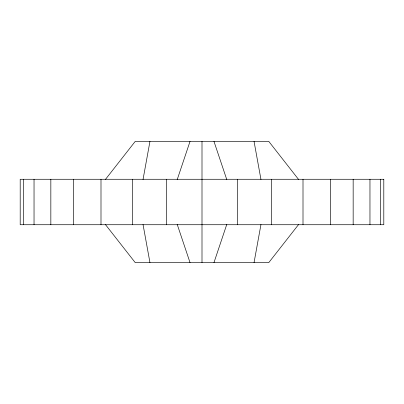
<?xml version="1.0" encoding="UTF-8"?>
<svg xmlns="http://www.w3.org/2000/svg" width="404" height="404" viewBox="0 0 404 404"><rect width="100%" height="100%" fill="white"/><g stroke="black" fill="none" stroke-linecap="round" stroke-linejoin="round"><path stroke-width="0.61" d="M143.031 179.517L149.955 141.4M254.045 262.6L260.969 224.483M177.204 179.639L190.031 141.4M213.969 262.6L226.796 224.361M105.484 179.381L135.224 141.4L268.776 141.4L298.516 179.381M298.516 224.619L268.776 262.6L135.224 262.6L105.484 224.619M213.969 141.4L226.796 179.639M177.204 224.361L190.031 262.6M254.045 141.4L260.969 179.517M143.031 224.483L149.955 262.6M380.305 179.275L380.305 224.725M369.963 179.275L369.963 224.725M353.162 179.275L353.162 224.725M330.553 179.275L330.553 224.725M303.005 179.275L303.005 224.725M271.574 179.275L271.574 224.725M237.466 179.275L237.466 224.725M202 141.4L202 262.6M166.534 179.275L166.534 224.725M132.426 179.275L132.426 224.725M100.995 179.275L100.995 224.725M73.447 179.275L73.447 224.725M50.838 179.275L50.838 224.725M34.037 179.275L34.037 224.725M23.695 179.275L23.695 224.725M383.8 179.275L20.2 179.275L20.2 224.725L383.8 224.725L383.8 179.275"/></g></svg>
